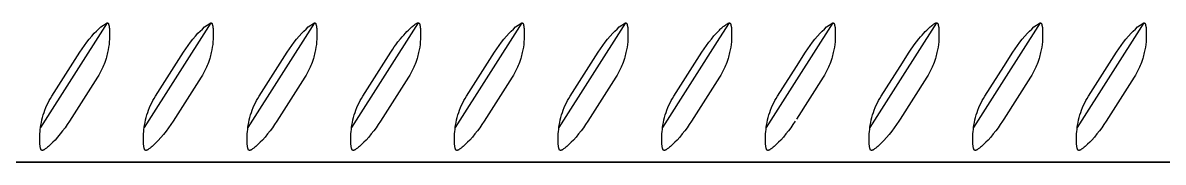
# Model space of a CAD drawing. Header units: millimetres. Extents: x 0 to 1192, y -689 to 404.
# Drawn here: x 831.2 to 952.2, y 185 to 199.8 of the extents above; entities that cross this region are included whole.
import ezdxf

# ---------------------------------------------------------------- set-up
doc = ezdxf.new("R2010")
doc.units = ezdxf.units.MM
doc.layers.add('Blocks', color=7, linetype='Continuous')
doc.layers.add('Blocks$Inner', color=7, linetype='Continuous', lineweight=25, true_color=0x007f00)
doc.layers.add('Blocks$Outline', color=7, linetype='Continuous', lineweight=35, true_color=0xff3f3f)

# ---------------------------------------------------------------- blocks, each defined once
blk = doc.blocks.new('Rebar Side Table Side')
at = {"layer": 'Blocks$Inner'}
for points in [[(119.8, 199.77), (112.73, 188.68), (112.77, 188.95), (112.82, 189.22), (112.88, 189.49), (112.95, 189.76), (113.02, 190.02), (113.11, 190.28), (113.2, 190.54), (113.3, 190.79), (113.41, 191.04), (113.53, 191.29), (113.66, 191.53), (113.79, 191.77), (113.93, 192), (116.91, 196.67), (117.14, 197.02), (117.38, 197.37), (117.63, 197.71), (117.89, 198.03), (118.16, 198.36), (118.44, 198.67), (118.66, 198.9), (118.9, 199.12), (119.13, 199.34), (119.8, 199.77), (119.8, 199.77), (119.81, 199.77), (119.81, 199.77), (119.81, 199.77), (119.82, 199.77), (119.82, 199.77), (119.83, 199.77), (119.83, 199.77), (119.83, 199.77), (119.84, 199.77), (119.84, 199.77), (119.84, 199.77), (119.85, 199.77), (119.85, 199.77), (119.85, 199.76), (119.86, 199.76), (119.86, 199.76), (119.86, 199.76), (119.86, 199.76), (119.87, 199.76), (119.87, 199.76), (119.87, 199.75), (119.88, 199.75), (119.88, 199.75), (119.88, 199.75), (119.89, 199.74), (119.89, 199.74), (119.89, 199.74), (119.9, 199.74), (119.9, 199.73), (119.9, 199.73), (119.9, 199.73), (119.91, 199.72), (119.91, 199.72), (119.91, 199.72), (119.91, 199.71), (119.92, 199.71), (119.92, 199.7), (119.92, 199.7), (119.93, 199.7), (119.93, 199.69), (119.93, 199.68), (119.94, 199.67), (119.94, 199.66), (119.95, 199.65), (119.95, 199.64), (119.96, 199.63), (119.96, 199.62), (119.96, 199.6), (119.97, 199.58), (119.98, 199.55), (119.99, 199.51), (120, 199.46), (120.01, 199.42), (120.01, 199.37), (120.03, 199.28), (120.04, 199.18), (120.05, 199.08), (120.05, 198.97), (120.06, 198.76), (120.06, 198.53), (120.06, 198.29), (120.05, 198.04), (120.03, 197.77), (120, 197.49), (119.96, 197.21), (119.91, 196.91), (119.85, 196.62), (119.81, 196.46), (119.77, 196.31), (119.73, 196.15), (119.68, 196), (119.62, 195.79), (119.54, 195.58), (119.47, 195.39), (119.41, 195.24), (119.35, 195.09), (119.28, 194.94), (119.21, 194.8), (119.14, 194.66), (119.07, 194.52), (118.99, 194.38), (118.91, 194.24), (118.78, 194.03), (115.8, 189.36), (115.57, 189.01), (115.33, 188.66), (115.08, 188.33), (114.82, 188), (114.55, 187.68), (114.27, 187.36), (114.05, 187.13), (113.82, 186.91), (113.58, 186.69), (113.47, 186.6), (113.36, 186.51), (113.29, 186.46), (113.23, 186.41), (113.17, 186.37), (113.14, 186.35), (113.12, 186.33), (113.09, 186.32), (113.07, 186.31), (113.05, 186.3), (113.03, 186.29), (113.02, 186.28), (113.01, 186.28), (113, 186.28), (112.99, 186.27), (112.99, 186.27), (112.98, 186.27), (112.97, 186.26), (112.96, 186.26), (112.95, 186.26), (112.95, 186.26), (112.94, 186.26), (112.93, 186.26), (112.93, 186.26), (112.92, 186.26), (112.92, 186.26), (112.92, 186.26), (112.91, 186.26), (112.91, 186.26), (112.91, 186.26), (112.9, 186.26), (112.9, 186.26), (112.89, 186.26), (112.89, 186.26), (112.89, 186.26), (112.88, 186.26), (112.88, 186.26), (112.88, 186.26), (112.87, 186.26), (112.87, 186.26), (112.87, 186.26), (112.86, 186.26), (112.86, 186.26), (112.86, 186.27), (112.86, 186.27), (112.85, 186.27), (112.85, 186.27), (112.85, 186.27), (112.84, 186.27), (112.84, 186.27), (112.84, 186.28), (112.84, 186.28), (112.83, 186.28), (112.83, 186.28), (112.83, 186.29), (112.82, 186.29), (112.82, 186.29), (112.82, 186.29), (112.82, 186.3), (112.81, 186.3), (112.81, 186.3), (112.81, 186.3), (112.81, 186.31), (112.8, 186.31), (112.8, 186.31), (112.8, 186.32), (112.79, 186.32), (112.79, 186.33), (112.79, 186.33), (112.79, 186.33), (112.78, 186.34), (112.78, 186.35), (112.77, 186.36), (112.77, 186.37), (112.77, 186.38), (112.76, 186.39), (112.76, 186.4), (112.75, 186.41), (112.75, 186.42), (112.75, 186.43), (112.74, 186.46), (112.73, 186.48), (112.72, 186.51), (112.72, 186.54), (112.7, 186.61), (112.69, 186.69), (112.68, 186.77), (112.67, 186.85), (112.66, 187.06), (112.65, 187.27), (112.65, 187.5), (112.65, 187.74), (112.66, 188), (112.68, 188.26), (112.71, 188.47), (112.73, 188.68)], [(130.8, 199.77), (130.8, 199.77), (130.81, 199.77), (130.81, 199.77), (130.81, 199.77), (130.82, 199.77), (130.82, 199.77), (130.83, 199.77), (130.83, 199.77), (130.83, 199.77), (130.84, 199.77), (130.84, 199.77), (130.84, 199.77), (130.85, 199.77), (130.85, 199.77), (130.85, 199.76), (130.86, 199.76), (130.86, 199.76), (130.86, 199.76), (130.86, 199.76), (130.87, 199.76), (130.87, 199.76), (130.87, 199.75), (130.88, 199.75), (130.88, 199.75), (130.88, 199.75), (130.89, 199.74), (130.89, 199.74), (130.89, 199.74), (130.9, 199.74), (130.9, 199.73), (130.9, 199.73), (130.9, 199.73), (130.91, 199.72), (130.91, 199.72), (130.91, 199.72), (130.91, 199.71), (130.92, 199.71), (130.92, 199.7), (130.92, 199.7), (130.93, 199.7), (130.93, 199.69), (130.93, 199.68), (130.94, 199.67), (130.94, 199.66), (130.95, 199.65), (130.95, 199.64), (130.96, 199.63), (130.96, 199.62), (130.96, 199.6), (130.97, 199.58), (130.98, 199.55), (130.99, 199.51), (131, 199.46), (131.01, 199.42), (131.01, 199.37), (131.03, 199.28), (131.04, 199.18), (131.05, 199.08), (131.05, 198.97), (131.06, 198.76), (131.06, 198.53), (131.06, 198.29), (131.05, 198.04), (131.03, 197.77), (131, 197.49), (130.96, 197.21), (130.91, 196.91), (130.85, 196.62), (130.81, 196.46), (130.77, 196.31), (130.73, 196.15), (130.68, 196), (130.62, 195.79), (130.54, 195.58), (130.47, 195.39), (130.41, 195.24), (130.35, 195.09), (130.28, 194.94), (130.21, 194.8), (130.14, 194.66), (130.07, 194.52), (129.99, 194.38), (129.91, 194.24), (129.78, 194.03), (126.8, 189.36), (126.57, 188.99), (126.32, 188.64), (126.06, 188.29), (125.78, 187.95), (125.5, 187.62), (125.2, 187.3), (124.9, 186.99), (124.58, 186.69), (124.47, 186.6), (124.36, 186.51), (124.29, 186.46), (124.23, 186.41), (124.17, 186.37), (124.14, 186.35), (124.12, 186.33), (124.09, 186.32), (124.07, 186.31), (124.05, 186.3), (124.03, 186.29), (124.02, 186.28), (124.01, 186.28), (124, 186.28), (123.99, 186.27), (123.99, 186.27), (123.98, 186.27), (123.97, 186.26), (123.96, 186.26), (123.95, 186.26), (123.95, 186.26), (123.94, 186.26), (123.93, 186.26), (123.93, 186.26), (123.92, 186.26), (123.92, 186.26), (123.92, 186.26), (123.91, 186.26), (123.91, 186.26), (123.91, 186.26), (123.9, 186.26), (123.9, 186.26), (123.89, 186.26), (123.89, 186.26), (123.89, 186.26), (123.88, 186.26), (123.88, 186.26), (123.88, 186.26), (123.87, 186.26), (123.87, 186.26), (123.87, 186.26), (123.86, 186.26), (123.86, 186.26), (123.86, 186.27), (123.86, 186.27), (123.85, 186.27), (123.85, 186.27), (123.85, 186.27), (123.84, 186.27), (123.84, 186.27), (123.84, 186.28), (123.84, 186.28), (123.83, 186.28), (123.83, 186.28), (123.83, 186.29), (123.82, 186.29), (123.82, 186.29), (123.82, 186.29), (123.82, 186.3), (123.81, 186.3), (123.81, 186.3), (123.81, 186.3), (123.81, 186.31), (123.8, 186.31), (123.8, 186.31), (123.8, 186.32), (123.79, 186.32), (123.79, 186.33), (123.79, 186.33), (123.79, 186.33), (123.78, 186.34), (123.78, 186.35), (123.77, 186.36), (123.77, 186.37), (123.77, 186.38), (123.76, 186.39), (123.76, 186.4), (123.75, 186.41), (123.75, 186.42), (123.75, 186.43), (123.74, 186.46), (123.73, 186.48), (123.72, 186.51), (123.72, 186.54), (123.7, 186.61), (123.69, 186.69), (123.68, 186.77), (123.67, 186.85), (123.66, 187.06), (123.65, 187.27), (123.65, 187.5), (123.65, 187.74), (123.66, 188), (123.68, 188.26), (123.71, 188.47), (123.73, 188.68)], [(141.8, 199.77), (134.73, 188.68), (134.77, 188.95), (134.82, 189.22), (134.88, 189.49), (134.95, 189.76), (135.02, 190.02), (135.11, 190.28), (135.2, 190.54), (135.3, 190.79), (135.41, 191.04), (135.53, 191.29), (135.66, 191.53), (135.79, 191.77), (135.93, 192), (138.91, 196.67), (139.14, 197.02), (139.38, 197.37), (139.63, 197.71), (139.89, 198.03), (140.16, 198.36), (140.44, 198.67), (140.66, 198.9), (140.9, 199.12), (141.13, 199.34), (141.8, 199.77), (141.8, 199.77), (141.81, 199.77), (141.81, 199.77), (141.81, 199.77), (141.82, 199.77), (141.82, 199.77), (141.83, 199.77), (141.83, 199.77), (141.83, 199.77), (141.84, 199.77), (141.84, 199.77), (141.84, 199.77), (141.85, 199.77), (141.85, 199.77), (141.85, 199.76), (141.86, 199.76), (141.86, 199.76), (141.86, 199.76), (141.86, 199.76), (141.87, 199.76), (141.87, 199.76), (141.87, 199.75), (141.88, 199.75), (141.88, 199.75), (141.88, 199.75), (141.89, 199.74), (141.89, 199.74), (141.89, 199.74), (141.9, 199.74), (141.9, 199.73), (141.9, 199.73), (141.9, 199.73), (141.91, 199.72), (141.91, 199.72), (141.91, 199.72), (141.91, 199.71), (141.92, 199.71), (141.92, 199.7), (141.92, 199.7), (141.93, 199.7), (141.93, 199.69), (141.93, 199.68), (141.94, 199.67), (141.94, 199.66), (141.95, 199.65), (141.95, 199.64), (141.96, 199.63), (141.96, 199.62), (141.96, 199.6), (141.97, 199.58), (141.98, 199.55), (141.99, 199.51), (142, 199.46), (142.01, 199.42), (142.01, 199.37), (142.03, 199.28), (142.04, 199.18), (142.05, 199.08), (142.05, 198.97), (142.06, 198.76), (142.06, 198.53), (142.06, 198.29), (142.05, 198.04), (142.03, 197.77), (142, 197.49), (141.96, 197.21), (141.91, 196.91), (141.85, 196.62), (141.81, 196.46), (141.77, 196.31), (141.73, 196.15), (141.68, 196), (141.62, 195.79), (141.54, 195.58), (141.47, 195.39), (141.41, 195.24), (141.35, 195.09), (141.28, 194.94), (141.21, 194.8), (141.14, 194.66), (141.07, 194.52), (140.99, 194.38), (140.91, 194.24), (140.78, 194.03), (137.8, 189.36), (137.57, 189.01), (137.33, 188.66), (137.08, 188.33), (136.82, 188), (136.55, 187.68), (136.27, 187.36), (136.05, 187.13), (135.82, 186.91), (135.58, 186.69), (135.47, 186.6), (135.36, 186.51), (135.29, 186.46), (135.23, 186.41), (135.17, 186.37), (135.14, 186.35), (135.12, 186.33), (135.09, 186.32), (135.07, 186.31), (135.05, 186.3), (135.03, 186.29), (135.02, 186.28), (135.01, 186.28), (135, 186.28), (134.99, 186.27), (134.99, 186.27), (134.98, 186.27), (134.97, 186.26), (134.96, 186.26), (134.95, 186.26), (134.95, 186.26), (134.94, 186.26), (134.93, 186.26), (134.93, 186.26), (134.92, 186.26), (134.92, 186.26), (134.92, 186.26), (134.91, 186.26), (134.91, 186.26), (134.91, 186.26), (134.9, 186.26), (134.9, 186.26), (134.89, 186.26), (134.89, 186.26), (134.89, 186.26), (134.88, 186.26), (134.88, 186.26), (134.88, 186.26), (134.87, 186.26), (134.87, 186.26), (134.87, 186.26), (134.86, 186.26), (134.86, 186.26), (134.86, 186.27), (134.86, 186.27), (134.85, 186.27), (134.85, 186.27), (134.85, 186.27), (134.84, 186.27), (134.84, 186.27), (134.84, 186.28), (134.84, 186.28), (134.83, 186.28), (134.83, 186.28), (134.83, 186.29), (134.82, 186.29), (134.82, 186.29), (134.82, 186.29), (134.82, 186.3), (134.81, 186.3), (134.81, 186.3), (134.81, 186.3), (134.81, 186.31), (134.8, 186.31), (134.8, 186.31), (134.8, 186.32), (134.79, 186.32), (134.79, 186.33), (134.79, 186.33), (134.79, 186.33), (134.78, 186.34), (134.78, 186.35), (134.77, 186.36), (134.77, 186.37), (134.77, 186.38), (134.76, 186.39), (134.76, 186.4), (134.75, 186.41), (134.75, 186.42), (134.75, 186.43), (134.74, 186.46), (134.73, 186.48), (134.72, 186.51), (134.72, 186.54), (134.7, 186.61), (134.69, 186.69), (134.68, 186.77), (134.67, 186.85), (134.66, 187.06), (134.65, 187.27), (134.65, 187.5), (134.65, 187.74), (134.66, 188), (134.68, 188.26), (134.71, 188.47), (134.73, 188.68)], [(152.8, 199.77), (152.8, 199.77), (152.81, 199.77), (152.81, 199.77), (152.81, 199.77), (152.82, 199.77), (152.82, 199.77), (152.83, 199.77), (152.83, 199.77), (152.83, 199.77), (152.84, 199.77), (152.84, 199.77), (152.84, 199.77), (152.85, 199.77), (152.85, 199.77), (152.85, 199.76), (152.86, 199.76), (152.86, 199.76), (152.86, 199.76), (152.86, 199.76), (152.87, 199.76), (152.87, 199.76), (152.87, 199.75), (152.88, 199.75), (152.88, 199.75), (152.88, 199.75), (152.89, 199.74), (152.89, 199.74), (152.89, 199.74), (152.9, 199.74), (152.9, 199.73), (152.9, 199.73), (152.9, 199.73), (152.91, 199.72), (152.91, 199.72), (152.91, 199.72), (152.91, 199.71), (152.92, 199.71), (152.92, 199.7), (152.92, 199.7), (152.93, 199.7), (152.93, 199.69), (152.93, 199.68), (152.94, 199.67), (152.94, 199.66), (152.95, 199.65), (152.95, 199.64), (152.96, 199.63), (152.96, 199.62), (152.96, 199.6), (152.97, 199.58), (152.98, 199.55), (152.99, 199.51), (153, 199.46), (153.01, 199.42), (153.01, 199.37), (153.03, 199.28), (153.04, 199.18), (153.05, 199.08), (153.05, 198.97), (153.06, 198.76), (153.06, 198.53), (153.06, 198.29), (153.05, 198.04), (153.03, 197.77), (153, 197.49), (152.96, 197.21), (152.91, 196.91), (152.85, 196.62), (152.81, 196.46), (152.77, 196.31), (152.73, 196.15), (152.68, 196), (152.62, 195.79), (152.54, 195.58), (152.47, 195.39), (152.41, 195.24), (152.35, 195.09), (152.28, 194.94), (152.21, 194.8), (152.14, 194.66), (152.07, 194.52), (151.99, 194.38), (151.91, 194.24), (151.78, 194.03), (148.8, 189.36), (148.57, 189.01), (148.33, 188.66), (148.08, 188.33), (147.82, 188), (147.55, 187.68), (147.27, 187.36), (147.05, 187.13), (146.82, 186.91), (146.58, 186.69), (146.47, 186.6), (146.36, 186.51), (146.29, 186.46), (146.23, 186.41), (146.17, 186.37), (146.14, 186.35), (146.12, 186.33), (146.09, 186.32), (146.07, 186.31), (146.05, 186.3), (146.03, 186.29), (146.02, 186.28), (146.01, 186.28), (146, 186.28), (145.99, 186.27), (145.99, 186.27), (145.98, 186.27), (145.97, 186.26), (145.96, 186.26), (145.95, 186.26), (145.95, 186.26), (145.94, 186.26), (145.93, 186.26), (145.93, 186.26), (145.92, 186.26), (145.92, 186.26), (145.92, 186.26), (145.91, 186.26), (145.91, 186.26), (145.91, 186.26), (145.9, 186.26), (145.9, 186.26), (145.89, 186.26), (145.89, 186.26), (145.89, 186.26), (145.88, 186.26), (145.88, 186.26), (145.88, 186.26), (145.87, 186.26), (145.87, 186.26), (145.87, 186.26), (145.86, 186.26), (145.86, 186.26), (145.86, 186.27), (145.86, 186.27), (145.85, 186.27), (145.85, 186.27), (145.85, 186.27), (145.84, 186.27), (145.84, 186.27), (145.84, 186.28), (145.84, 186.28), (145.83, 186.28), (145.83, 186.28), (145.83, 186.29), (145.82, 186.29), (145.82, 186.29), (145.82, 186.29), (145.82, 186.3), (145.81, 186.3), (145.81, 186.3), (145.81, 186.3), (145.81, 186.31), (145.8, 186.31), (145.8, 186.31), (145.8, 186.32), (145.79, 186.32), (145.79, 186.33), (145.79, 186.33), (145.79, 186.33), (145.78, 186.34), (145.78, 186.35), (145.77, 186.36), (145.77, 186.37), (145.77, 186.38), (145.76, 186.39), (145.76, 186.4), (145.75, 186.41), (145.75, 186.42), (145.75, 186.43), (145.74, 186.46), (145.73, 186.48), (145.72, 186.51), (145.72, 186.54), (145.7, 186.61), (145.69, 186.69), (145.68, 186.77), (145.67, 186.85), (145.66, 187.06), (145.65, 187.27), (145.65, 187.5), (145.65, 187.74), (145.66, 188), (145.68, 188.26), (145.71, 188.47), (145.73, 188.68)], [(163.8, 199.77), (156.73, 188.68), (156.77, 188.95), (156.82, 189.22), (156.88, 189.49), (156.95, 189.76), (157.02, 190.02), (157.11, 190.28), (157.2, 190.54), (157.3, 190.79), (157.41, 191.04), (157.53, 191.29), (157.66, 191.53), (157.79, 191.77), (157.93, 192), (160.91, 196.67), (161.14, 197.02), (161.38, 197.37), (161.63, 197.71), (161.89, 198.03), (162.16, 198.36), (162.44, 198.67), (162.66, 198.9), (162.9, 199.12), (163.13, 199.34), (163.8, 199.77), (163.8, 199.77), (163.81, 199.77), (163.81, 199.77), (163.81, 199.77), (163.82, 199.77), (163.82, 199.77), (163.83, 199.77), (163.83, 199.77), (163.83, 199.77), (163.84, 199.77), (163.84, 199.77), (163.84, 199.77), (163.85, 199.77), (163.85, 199.77), (163.85, 199.76), (163.86, 199.76), (163.86, 199.76), (163.86, 199.76), (163.86, 199.76), (163.87, 199.76), (163.87, 199.76), (163.87, 199.75), (163.88, 199.75), (163.88, 199.75), (163.88, 199.75), (163.89, 199.74), (163.89, 199.74), (163.89, 199.74), (163.9, 199.74), (163.9, 199.73), (163.9, 199.73), (163.9, 199.73), (163.91, 199.72), (163.91, 199.72), (163.91, 199.72), (163.91, 199.71), (163.92, 199.71), (163.92, 199.7), (163.92, 199.7), (163.93, 199.7), (163.93, 199.69), (163.93, 199.68), (163.94, 199.67), (163.94, 199.66), (163.95, 199.65), (163.95, 199.64), (163.96, 199.63), (163.96, 199.62), (163.96, 199.6), (163.97, 199.58), (163.98, 199.55), (163.99, 199.51), (164, 199.46), (164.01, 199.42), (164.01, 199.37), (164.03, 199.28), (164.04, 199.18), (164.05, 199.08), (164.05, 198.97), (164.06, 198.76), (164.06, 198.53), (164.06, 198.29), (164.05, 198.04), (164.03, 197.77), (164, 197.49), (163.96, 197.21), (163.91, 196.91), (163.85, 196.62), (163.81, 196.46), (163.77, 196.31), (163.73, 196.15), (163.68, 196), (163.62, 195.79), (163.54, 195.58), (163.47, 195.39), (163.41, 195.24), (163.35, 195.09), (163.28, 194.94), (163.21, 194.8), (163.14, 194.66), (163.07, 194.52), (162.99, 194.38), (162.91, 194.24), (162.78, 194.03), (159.8, 189.36), (159.57, 189.01), (159.33, 188.66), (159.08, 188.33), (158.82, 188), (158.55, 187.68), (158.27, 187.36), (158.05, 187.13), (157.82, 186.91), (157.58, 186.69), (157.47, 186.6), (157.36, 186.51), (157.29, 186.46), (157.23, 186.41), (157.17, 186.37), (157.14, 186.35), (157.12, 186.33), (157.09, 186.32), (157.07, 186.31), (157.05, 186.3), (157.03, 186.29), (157.02, 186.28), (157.01, 186.28), (157, 186.28), (156.99, 186.27), (156.99, 186.27), (156.98, 186.27), (156.97, 186.26), (156.96, 186.26), (156.95, 186.26), (156.95, 186.26), (156.94, 186.26), (156.93, 186.26), (156.93, 186.26), (156.92, 186.26), (156.92, 186.26), (156.92, 186.26), (156.91, 186.26), (156.91, 186.26), (156.91, 186.26), (156.9, 186.26), (156.9, 186.26), (156.89, 186.26), (156.89, 186.26), (156.89, 186.26), (156.88, 186.26), (156.88, 186.26), (156.88, 186.26), (156.87, 186.26), (156.87, 186.26), (156.87, 186.26), (156.86, 186.26), (156.86, 186.26), (156.86, 186.27), (156.86, 186.27), (156.85, 186.27), (156.85, 186.27), (156.85, 186.27), (156.84, 186.27), (156.84, 186.27), (156.84, 186.28), (156.84, 186.28), (156.83, 186.28), (156.83, 186.28), (156.83, 186.29), (156.82, 186.29), (156.82, 186.29), (156.82, 186.29), (156.82, 186.3), (156.81, 186.3), (156.81, 186.3), (156.81, 186.3), (156.81, 186.31), (156.8, 186.31), (156.8, 186.31), (156.8, 186.32), (156.79, 186.32), (156.79, 186.33), (156.79, 186.33), (156.79, 186.33), (156.78, 186.34), (156.78, 186.35), (156.77, 186.36), (156.77, 186.37), (156.77, 186.38), (156.76, 186.39), (156.76, 186.4), (156.75, 186.41), (156.75, 186.42), (156.75, 186.43), (156.74, 186.46), (156.73, 186.48), (156.72, 186.51), (156.72, 186.54), (156.7, 186.61), (156.69, 186.69), (156.68, 186.77), (156.67, 186.85), (156.66, 187.06), (156.65, 187.27), (156.65, 187.5), (156.65, 187.74), (156.66, 188), (156.68, 188.26), (156.71, 188.47), (156.73, 188.68)], [(174.8, 199.77), (167.73, 188.68), (167.77, 188.95), (167.82, 189.22), (167.88, 189.49), (167.95, 189.76), (168.02, 190.02), (168.11, 190.28), (168.2, 190.54), (168.3, 190.79), (168.41, 191.04), (168.53, 191.29), (168.66, 191.53), (168.79, 191.77), (168.93, 192), (171.91, 196.67), (172.14, 197.02), (172.38, 197.37), (172.63, 197.71), (172.89, 198.03), (173.16, 198.36), (173.44, 198.67), (173.66, 198.9), (173.9, 199.12), (174.13, 199.34), (174.8, 199.77), (174.8, 199.77), (174.81, 199.77), (174.81, 199.77), (174.81, 199.77), (174.82, 199.77), (174.82, 199.77), (174.83, 199.77), (174.83, 199.77), (174.83, 199.77), (174.84, 199.77), (174.84, 199.77), (174.84, 199.77), (174.85, 199.77), (174.85, 199.77), (174.85, 199.76), (174.86, 199.76), (174.86, 199.76), (174.86, 199.76), (174.86, 199.76), (174.87, 199.76), (174.87, 199.76), (174.87, 199.75), (174.88, 199.75), (174.88, 199.75), (174.88, 199.75), (174.89, 199.74), (174.89, 199.74), (174.89, 199.74), (174.9, 199.74), (174.9, 199.73), (174.9, 199.73), (174.9, 199.73), (174.91, 199.72), (174.91, 199.72), (174.91, 199.72), (174.91, 199.71), (174.92, 199.71), (174.92, 199.7), (174.92, 199.7), (174.93, 199.7), (174.93, 199.69), (174.93, 199.68), (174.94, 199.67), (174.94, 199.66), (174.95, 199.65), (174.95, 199.64), (174.96, 199.63), (174.96, 199.62), (174.96, 199.6), (174.97, 199.58), (174.98, 199.55), (174.99, 199.51), (175, 199.46), (175.01, 199.42), (175.01, 199.37), (175.03, 199.28), (175.04, 199.18), (175.05, 199.08), (175.05, 198.97), (175.06, 198.76), (175.06, 198.53), (175.06, 198.29), (175.05, 198.04), (175.03, 197.77), (175, 197.49), (174.96, 197.21), (174.91, 196.91), (174.85, 196.62), (174.81, 196.46), (174.77, 196.31), (174.73, 196.15), (174.68, 196), (174.62, 195.79), (174.54, 195.58), (174.47, 195.39), (174.41, 195.24), (174.35, 195.09), (174.28, 194.94), (174.21, 194.8), (174.14, 194.66), (174.07, 194.52), (173.99, 194.38), (173.91, 194.24), (173.78, 194.03), (170.8, 189.36), (170.57, 189.01), (170.33, 188.66), (170.08, 188.33), (169.82, 188), (169.55, 187.68), (169.27, 187.36), (169.05, 187.13), (168.82, 186.91), (168.58, 186.69), (168.47, 186.6), (168.36, 186.51), (168.29, 186.46), (168.23, 186.41), (168.17, 186.37), (168.14, 186.35), (168.12, 186.33), (168.09, 186.32), (168.07, 186.31), (168.05, 186.3), (168.03, 186.29), (168.02, 186.28), (168.01, 186.28), (168, 186.28), (167.99, 186.27), (167.99, 186.27), (167.98, 186.27), (167.97, 186.26), (167.96, 186.26), (167.95, 186.26), (167.95, 186.26), (167.94, 186.26), (167.93, 186.26), (167.93, 186.26), (167.92, 186.26), (167.92, 186.26), (167.92, 186.26), (167.91, 186.26), (167.91, 186.26), (167.91, 186.26), (167.9, 186.26), (167.9, 186.26), (167.89, 186.26), (167.89, 186.26), (167.89, 186.26), (167.88, 186.26), (167.88, 186.26), (167.88, 186.26), (167.87, 186.26), (167.87, 186.26), (167.87, 186.26), (167.86, 186.26), (167.86, 186.26), (167.86, 186.27), (167.86, 186.27), (167.85, 186.27), (167.85, 186.27), (167.85, 186.27), (167.84, 186.27), (167.84, 186.27), (167.84, 186.28), (167.84, 186.28), (167.83, 186.28), (167.83, 186.28), (167.83, 186.29), (167.82, 186.29), (167.82, 186.29), (167.82, 186.29), (167.82, 186.3), (167.81, 186.3), (167.81, 186.3), (167.81, 186.3), (167.81, 186.31), (167.8, 186.31), (167.8, 186.31), (167.8, 186.32), (167.79, 186.32), (167.79, 186.33), (167.79, 186.33), (167.79, 186.33), (167.78, 186.34), (167.78, 186.35), (167.77, 186.36), (167.77, 186.37), (167.77, 186.38), (167.76, 186.39), (167.76, 186.4), (167.75, 186.41), (167.75, 186.42), (167.75, 186.43), (167.74, 186.46), (167.73, 186.48), (167.72, 186.51), (167.72, 186.54), (167.7, 186.61), (167.69, 186.69), (167.68, 186.77), (167.67, 186.85), (167.66, 187.06), (167.65, 187.27), (167.65, 187.5), (167.65, 187.74), (167.66, 188), (167.68, 188.26), (167.71, 188.47), (167.73, 188.68)], [(185.8, 199.77), (185.8, 199.77), (185.81, 199.77), (185.81, 199.77), (185.81, 199.77), (185.82, 199.77), (185.82, 199.77), (185.83, 199.77), (185.83, 199.77), (185.83, 199.77), (185.84, 199.77), (185.84, 199.77), (185.84, 199.77), (185.85, 199.77), (185.85, 199.77), (185.85, 199.76), (185.86, 199.76), (185.86, 199.76), (185.86, 199.76), (185.86, 199.76), (185.87, 199.76), (185.87, 199.76), (185.87, 199.75), (185.88, 199.75), (185.88, 199.75), (185.88, 199.75), (185.89, 199.74), (185.89, 199.74), (185.89, 199.74), (185.9, 199.74), (185.9, 199.73), (185.9, 199.73), (185.9, 199.73), (185.91, 199.72), (185.91, 199.72), (185.91, 199.72), (185.91, 199.71), (185.92, 199.71), (185.92, 199.7), (185.92, 199.7), (185.93, 199.7), (185.93, 199.69), (185.93, 199.68), (185.94, 199.67), (185.94, 199.66), (185.95, 199.65), (185.95, 199.64), (185.96, 199.63), (185.96, 199.62), (185.96, 199.6), (185.97, 199.58), (185.98, 199.55), (185.99, 199.51), (186, 199.46), (186.01, 199.42), (186.01, 199.37), (186.03, 199.28), (186.04, 199.18), (186.05, 199.08), (186.05, 198.97), (186.06, 198.76), (186.06, 198.53), (186.06, 198.29), (186.05, 198.04), (186.03, 197.77), (186, 197.49), (185.96, 197.21), (185.91, 196.91), (185.85, 196.62), (185.81, 196.46), (185.77, 196.31), (185.73, 196.15), (185.68, 196), (185.62, 195.79), (185.54, 195.58), (185.47, 195.39), (185.41, 195.24), (185.35, 195.09), (185.28, 194.94), (185.21, 194.8), (185.14, 194.66), (185.07, 194.52), (184.99, 194.38), (184.91, 194.24), (184.78, 194.03), (181.8, 189.36), (181.57, 189.01), (181.33, 188.66), (181.08, 188.33), (180.82, 188), (180.55, 187.68), (180.27, 187.36), (180.05, 187.13), (179.82, 186.91), (179.58, 186.69), (179.47, 186.6), (179.36, 186.51), (179.29, 186.46), (179.23, 186.41), (179.17, 186.37), (179.14, 186.35), (179.12, 186.33), (179.09, 186.32), (179.07, 186.31), (179.05, 186.3), (179.03, 186.29), (179.02, 186.28), (179.01, 186.28), (179, 186.28), (178.99, 186.27), (178.99, 186.27), (178.98, 186.27), (178.97, 186.26), (178.96, 186.26), (178.95, 186.26), (178.95, 186.26), (178.94, 186.26), (178.93, 186.26), (178.93, 186.26), (178.92, 186.26), (178.92, 186.26), (178.92, 186.26), (178.91, 186.26), (178.91, 186.26), (178.91, 186.26), (178.9, 186.26), (178.9, 186.26), (178.89, 186.26), (178.89, 186.26), (178.89, 186.26), (178.88, 186.26), (178.88, 186.26), (178.88, 186.26), (178.87, 186.26), (178.87, 186.26), (178.87, 186.26), (178.86, 186.26), (178.86, 186.26), (178.86, 186.27), (178.86, 186.27), (178.85, 186.27), (178.85, 186.27), (178.85, 186.27), (178.84, 186.27), (178.84, 186.27), (178.84, 186.28), (178.84, 186.28), (178.83, 186.28), (178.83, 186.28), (178.83, 186.29), (178.82, 186.29), (178.82, 186.29), (178.82, 186.29), (178.82, 186.3), (178.81, 186.3), (178.81, 186.3), (178.81, 186.3), (178.81, 186.31), (178.8, 186.31), (178.8, 186.31), (178.8, 186.32), (178.79, 186.32), (178.79, 186.33), (178.79, 186.33), (178.79, 186.33), (178.78, 186.34), (178.78, 186.35), (178.77, 186.36), (178.77, 186.37), (178.77, 186.38), (178.76, 186.39), (178.76, 186.4), (178.75, 186.41), (178.75, 186.42), (178.75, 186.43), (178.74, 186.46), (178.73, 186.48), (178.72, 186.51), (178.72, 186.54), (178.7, 186.61), (178.69, 186.69), (178.68, 186.77), (178.67, 186.85), (178.66, 187.06), (178.65, 187.27), (178.65, 187.5), (178.65, 187.74), (178.66, 188), (178.68, 188.26), (178.71, 188.47), (178.73, 188.68)], [(192.8, 189.36), (192.57, 189.01), (192.33, 188.66), (192.08, 188.33), (191.82, 188), (191.55, 187.68), (191.27, 187.36), (191.05, 187.13), (190.82, 186.91), (190.58, 186.69), (190.47, 186.6), (190.36, 186.51), (190.29, 186.46), (190.23, 186.41), (190.17, 186.37), (190.14, 186.35), (190.12, 186.33), (190.09, 186.32), (190.07, 186.31), (190.05, 186.3), (190.03, 186.29), (190.02, 186.28), (190.01, 186.28), (190, 186.28), (189.99, 186.27), (189.99, 186.27), (189.98, 186.27), (189.97, 186.26), (189.96, 186.26), (189.95, 186.26), (189.95, 186.26), (189.94, 186.26), (189.93, 186.26), (189.93, 186.26), (189.92, 186.26), (189.92, 186.26), (189.92, 186.26), (189.91, 186.26), (189.91, 186.26), (189.91, 186.26), (189.9, 186.26), (189.9, 186.26), (189.89, 186.26), (189.89, 186.26), (189.89, 186.26), (189.88, 186.26), (189.88, 186.26), (189.88, 186.26), (189.87, 186.26), (189.87, 186.26), (189.87, 186.26), (189.86, 186.26), (189.86, 186.26), (189.86, 186.27), (189.86, 186.27), (189.85, 186.27), (189.85, 186.27), (189.85, 186.27), (189.84, 186.27), (189.84, 186.27), (189.84, 186.28), (189.84, 186.28), (189.83, 186.28), (189.83, 186.28), (189.83, 186.29), (189.82, 186.29), (189.82, 186.29), (189.82, 186.29), (189.82, 186.3), (189.81, 186.3), (189.81, 186.3), (189.81, 186.3), (189.81, 186.31), (189.8, 186.31), (189.8, 186.31), (189.8, 186.32), (189.79, 186.32), (189.79, 186.33), (189.79, 186.33), (189.79, 186.33), (189.78, 186.34), (189.78, 186.35), (189.77, 186.36), (189.77, 186.37), (189.77, 186.38), (189.76, 186.39), (189.76, 186.4), (189.75, 186.41), (189.75, 186.42), (189.75, 186.43), (189.74, 186.46), (189.73, 186.48), (189.72, 186.51), (189.72, 186.54), (189.7, 186.61), (189.69, 186.69), (189.68, 186.77), (189.67, 186.85), (189.66, 187.06), (189.65, 187.27), (189.65, 187.5), (189.65, 187.74), (189.66, 188), (189.68, 188.26), (189.71, 188.47), (189.73, 188.68), (189.77, 188.95), (189.82, 189.22), (189.88, 189.49), (189.95, 189.76), (190.02, 190.02), (190.11, 190.28), (190.2, 190.54), (190.3, 190.79), (190.41, 191.04), (190.53, 191.29), (190.66, 191.53), (190.79, 191.77), (190.93, 192), (192.95, 195.16), (193.91, 196.67), (194.14, 197.02), (194.38, 197.37), (194.63, 197.71), (194.89, 198.03), (195.16, 198.36), (195.44, 198.67), (195.66, 198.9), (195.9, 199.12), (196.13, 199.34), (196.8, 199.77), (192.95, 193.73), (189.73, 188.68)], [(196.8, 199.77), (196.8, 199.77), (196.81, 199.77), (196.81, 199.77), (196.81, 199.77), (196.82, 199.77), (196.82, 199.77), (196.83, 199.77), (196.83, 199.77), (196.83, 199.77), (196.84, 199.77), (196.84, 199.77), (196.84, 199.77), (196.85, 199.77), (196.85, 199.77), (196.85, 199.76), (196.86, 199.76), (196.86, 199.76), (196.86, 199.76), (196.86, 199.76), (196.87, 199.76), (196.87, 199.76), (196.87, 199.75), (196.88, 199.75), (196.88, 199.75), (196.88, 199.75), (196.89, 199.74), (196.89, 199.74), (196.89, 199.74), (196.9, 199.74), (196.9, 199.73), (196.9, 199.73), (196.9, 199.73), (196.91, 199.72), (196.91, 199.72), (196.91, 199.72), (196.91, 199.71), (196.92, 199.71), (196.92, 199.7), (196.92, 199.7), (196.93, 199.7), (196.93, 199.69), (196.93, 199.68), (196.94, 199.67), (196.94, 199.66), (196.95, 199.65), (196.95, 199.64), (196.96, 199.63), (196.96, 199.62), (196.96, 199.6), (196.97, 199.58), (196.98, 199.55), (196.99, 199.51), (197, 199.46), (197.01, 199.42), (197.01, 199.37), (197.03, 199.28), (197.04, 199.18), (197.05, 199.08), (197.05, 198.97), (197.06, 198.76), (197.06, 198.53), (197.06, 198.29), (197.05, 198.04), (197.03, 197.77), (197, 197.49), (196.96, 197.21), (196.91, 196.91), (196.85, 196.62), (196.81, 196.46), (196.77, 196.31), (196.73, 196.15), (196.68, 196), (196.62, 195.79), (196.54, 195.58), (196.47, 195.39), (196.41, 195.24), (196.35, 195.09), (196.28, 194.94), (196.21, 194.8), (196.14, 194.66), (196.07, 194.52), (195.99, 194.38), (195.91, 194.24), (195.78, 194.03), (192.95, 189.58)], [(207.8, 199.77), (203.95, 193.73), (200.73, 188.68), (200.77, 188.95), (200.82, 189.22), (200.88, 189.49), (200.95, 189.76), (201.02, 190.02), (201.11, 190.28), (201.2, 190.54), (201.3, 190.79), (201.41, 191.04), (201.53, 191.29), (201.66, 191.53), (201.79, 191.77), (201.93, 192), (203.95, 195.16), (204.91, 196.67), (205.11, 196.99), (205.27, 197.22), (205.43, 197.44), (205.66, 197.75), (205.93, 198.08), (206.1, 198.28), (206.27, 198.48), (206.44, 198.67), (206.61, 198.84), (206.78, 199.01), (206.95, 199.18), (207.13, 199.34), (207.22, 199.41), (207.31, 199.49), (207.4, 199.56), (207.49, 199.62), (207.54, 199.66), (207.56, 199.67), (207.58, 199.69), (207.61, 199.7), (207.63, 199.71), (207.65, 199.73), (207.67, 199.74), (207.69, 199.74), (207.7, 199.75), (207.7, 199.75), (207.71, 199.76), (207.72, 199.76), (207.73, 199.76), (207.74, 199.76), (207.75, 199.77), (207.75, 199.77), (207.76, 199.77), (207.77, 199.77), (207.78, 199.77), (207.78, 199.77), (207.78, 199.77), (207.79, 199.77), (207.79, 199.77), (207.8, 199.77), (207.8, 199.77), (207.8, 199.77), (207.81, 199.77), (207.81, 199.77), (207.81, 199.77), (207.82, 199.77), (207.82, 199.77), (207.83, 199.77), (207.83, 199.77), (207.83, 199.77), (207.84, 199.77), (207.84, 199.77), (207.84, 199.77), (207.85, 199.77), (207.85, 199.77), (207.85, 199.76), (207.86, 199.76), (207.86, 199.76), (207.86, 199.76), (207.86, 199.76), (207.87, 199.76), (207.87, 199.76), (207.87, 199.75), (207.88, 199.75), (207.88, 199.75), (207.88, 199.75), (207.89, 199.74), (207.89, 199.74), (207.89, 199.74), (207.9, 199.74), (207.9, 199.73), (207.9, 199.73), (207.9, 199.73), (207.91, 199.72), (207.91, 199.72), (207.91, 199.72), (207.91, 199.71), (207.92, 199.71), (207.92, 199.7), (207.92, 199.7), (207.93, 199.7), (207.93, 199.69), (207.93, 199.68), (207.94, 199.67), (207.94, 199.66), (207.95, 199.65), (207.95, 199.64), (207.96, 199.63), (207.96, 199.62), (207.96, 199.6), (207.97, 199.58), (207.98, 199.55), (207.99, 199.51), (208, 199.46), (208.01, 199.42), (208.01, 199.37), (208.03, 199.28), (208.04, 199.18), (208.05, 199.08), (208.05, 198.97), (208.06, 198.76), (208.06, 198.53), (208.06, 198.29), (208.05, 198.04), (208.03, 197.77), (208, 197.49), (207.96, 197.21), (207.91, 196.91), (207.85, 196.62), (207.81, 196.46), (207.77, 196.31), (207.73, 196.15), (207.68, 196), (207.62, 195.79), (207.54, 195.58), (207.47, 195.39), (207.41, 195.24), (207.35, 195.09), (207.28, 194.94), (207.21, 194.8), (207.14, 194.66), (207.07, 194.52), (206.99, 194.38), (206.91, 194.24), (206.78, 194.03), (203.95, 189.58), (203.8, 189.36), (203.57, 188.99), (203.32, 188.64), (203.06, 188.29), (202.78, 187.95), (202.5, 187.62), (202.2, 187.3), (201.9, 186.99), (201.58, 186.69), (201.47, 186.6), (201.36, 186.51), (201.29, 186.46), (201.23, 186.41), (201.17, 186.37), (201.14, 186.35), (201.12, 186.33), (201.09, 186.32), (201.07, 186.31), (201.05, 186.3), (201.03, 186.29), (201.02, 186.28), (201.01, 186.28), (201, 186.28), (200.99, 186.27), (200.99, 186.27), (200.98, 186.27), (200.97, 186.26), (200.96, 186.26), (200.95, 186.26), (200.95, 186.26), (200.94, 186.26), (200.93, 186.26), (200.93, 186.26), (200.92, 186.26), (200.92, 186.26), (200.92, 186.26), (200.91, 186.26), (200.91, 186.26), (200.91, 186.26), (200.9, 186.26), (200.9, 186.26), (200.89, 186.26), (200.89, 186.26), (200.89, 186.26), (200.88, 186.26), (200.88, 186.26), (200.88, 186.26), (200.87, 186.26), (200.87, 186.26), (200.87, 186.26), (200.86, 186.26), (200.86, 186.26), (200.86, 186.27), (200.86, 186.27), (200.85, 186.27), (200.85, 186.27), (200.85, 186.27), (200.84, 186.27), (200.84, 186.27), (200.84, 186.28), (200.84, 186.28), (200.83, 186.28), (200.83, 186.28), (200.83, 186.29), (200.82, 186.29), (200.82, 186.29), (200.82, 186.29), (200.82, 186.3), (200.81, 186.3), (200.81, 186.3), (200.81, 186.3), (200.81, 186.31), (200.8, 186.31), (200.8, 186.31), (200.8, 186.32), (200.79, 186.32), (200.79, 186.33), (200.79, 186.33), (200.79, 186.33), (200.78, 186.34), (200.78, 186.35), (200.77, 186.36), (200.77, 186.37), (200.77, 186.38), (200.76, 186.39), (200.76, 186.4), (200.75, 186.41), (200.75, 186.42), (200.75, 186.43), (200.74, 186.46), (200.73, 186.48), (200.72, 186.51), (200.72, 186.54), (200.7, 186.61), (200.69, 186.69), (200.68, 186.77), (200.67, 186.85), (200.66, 187.06), (200.65, 187.27), (200.65, 187.5), (200.65, 187.74), (200.66, 188), (200.68, 188.26), (200.71, 188.47), (200.73, 188.68)], [(218.8, 199.77), (218.8, 199.77), (218.81, 199.77), (218.81, 199.77), (218.81, 199.77), (218.82, 199.77), (218.82, 199.77), (218.83, 199.77), (218.83, 199.77), (218.83, 199.77), (218.84, 199.77), (218.84, 199.77), (218.84, 199.77), (218.85, 199.77), (218.85, 199.77), (218.85, 199.76), (218.86, 199.76), (218.86, 199.76), (218.86, 199.76), (218.86, 199.76), (218.87, 199.76), (218.87, 199.76), (218.87, 199.75), (218.88, 199.75), (218.88, 199.75), (218.88, 199.75), (218.89, 199.74), (218.89, 199.74), (218.89, 199.74), (218.9, 199.74), (218.9, 199.73), (218.9, 199.73), (218.9, 199.73), (218.91, 199.72), (218.91, 199.72), (218.91, 199.72), (218.91, 199.71), (218.92, 199.71), (218.92, 199.7), (218.92, 199.7), (218.93, 199.7), (218.93, 199.69), (218.93, 199.68), (218.94, 199.67), (218.94, 199.66), (218.95, 199.65), (218.95, 199.64), (218.96, 199.63), (218.96, 199.62), (218.96, 199.6), (218.97, 199.58), (218.98, 199.55), (218.99, 199.51), (219, 199.46), (219.01, 199.42), (219.01, 199.37), (219.03, 199.28), (219.04, 199.18), (219.05, 199.08), (219.05, 198.97), (219.06, 198.76), (219.06, 198.53), (219.06, 198.29), (219.05, 198.04), (219.03, 197.77), (219, 197.49), (218.96, 197.21), (218.91, 196.91), (218.85, 196.62), (218.81, 196.46), (218.77, 196.31), (218.73, 196.15), (218.68, 196), (218.62, 195.79), (218.54, 195.58), (218.47, 195.39), (218.41, 195.24), (218.35, 195.09), (218.28, 194.94), (218.21, 194.8), (218.14, 194.66), (218.07, 194.52), (217.99, 194.38), (217.91, 194.24), (217.78, 194.03), (214.95, 189.58), (214.8, 189.36), (214.57, 189.01), (214.33, 188.66), (214.08, 188.33), (213.82, 188), (213.55, 187.68), (213.27, 187.36), (213.05, 187.13), (212.82, 186.91), (212.58, 186.69), (212.47, 186.6), (212.36, 186.51), (212.29, 186.46), (212.23, 186.41), (212.17, 186.37), (212.14, 186.35), (212.12, 186.33), (212.09, 186.32), (212.07, 186.31), (212.05, 186.3), (212.03, 186.29), (212.02, 186.28), (212.01, 186.28), (212, 186.28), (211.99, 186.27), (211.99, 186.27), (211.98, 186.27), (211.97, 186.26), (211.96, 186.26), (211.95, 186.26), (211.95, 186.26), (211.94, 186.26), (211.93, 186.26), (211.93, 186.26), (211.92, 186.26), (211.92, 186.26), (211.92, 186.26), (211.91, 186.26), (211.91, 186.26), (211.91, 186.26), (211.9, 186.26), (211.9, 186.26), (211.89, 186.26), (211.89, 186.26), (211.89, 186.26), (211.88, 186.26), (211.88, 186.26), (211.88, 186.26), (211.87, 186.26), (211.87, 186.26), (211.87, 186.26), (211.86, 186.26), (211.86, 186.26), (211.86, 186.27), (211.86, 186.27), (211.85, 186.27), (211.85, 186.27), (211.85, 186.27), (211.84, 186.27), (211.84, 186.27), (211.84, 186.28), (211.84, 186.28), (211.83, 186.28), (211.83, 186.28), (211.83, 186.29), (211.82, 186.29), (211.82, 186.29), (211.82, 186.29), (211.82, 186.3), (211.81, 186.3), (211.81, 186.3), (211.81, 186.3), (211.81, 186.31), (211.8, 186.31), (211.8, 186.31), (211.8, 186.32), (211.79, 186.32), (211.79, 186.33), (211.79, 186.33), (211.79, 186.33), (211.78, 186.34), (211.78, 186.35), (211.77, 186.36), (211.77, 186.37), (211.77, 186.38), (211.76, 186.39), (211.76, 186.4), (211.75, 186.41), (211.75, 186.42), (211.75, 186.43), (211.74, 186.46), (211.73, 186.48), (211.72, 186.51), (211.72, 186.54), (211.7, 186.61), (211.69, 186.69), (211.68, 186.77), (211.67, 186.85), (211.66, 187.06), (211.65, 187.27), (211.65, 187.5), (211.65, 187.74), (211.66, 188), (211.68, 188.26), (211.71, 188.47), (211.73, 188.68)], [(229.8, 199.77), (222.73, 188.68), (222.77, 188.95), (222.82, 189.22), (222.88, 189.49), (222.95, 189.76), (223.02, 190.02), (223.11, 190.28), (223.2, 190.54), (223.3, 190.79), (223.41, 191.04), (223.53, 191.29), (223.66, 191.53), (223.79, 191.77), (223.93, 192), (226.91, 196.67), (227.14, 197.02), (227.38, 197.37), (227.63, 197.71), (227.89, 198.03), (228.16, 198.36), (228.44, 198.67), (228.66, 198.9), (228.9, 199.12), (229.13, 199.34), (229.8, 199.77), (229.8, 199.77), (229.81, 199.77), (229.81, 199.77), (229.81, 199.77), (229.82, 199.77), (229.82, 199.77), (229.83, 199.77), (229.83, 199.77), (229.83, 199.77), (229.84, 199.77), (229.84, 199.77), (229.84, 199.77), (229.85, 199.77), (229.85, 199.77), (229.85, 199.76), (229.86, 199.76), (229.86, 199.76), (229.86, 199.76), (229.86, 199.76), (229.87, 199.76), (229.87, 199.76), (229.87, 199.75), (229.88, 199.75), (229.88, 199.75), (229.88, 199.75), (229.89, 199.74), (229.89, 199.74), (229.89, 199.74), (229.9, 199.74), (229.9, 199.73), (229.9, 199.73), (229.9, 199.73), (229.91, 199.72), (229.91, 199.72), (229.91, 199.72), (229.91, 199.71), (229.92, 199.71), (229.92, 199.7), (229.92, 199.7), (229.93, 199.7), (229.93, 199.69), (229.93, 199.68), (229.94, 199.67), (229.94, 199.66), (229.95, 199.65), (229.95, 199.64), (229.96, 199.63), (229.96, 199.62), (229.96, 199.6), (229.97, 199.58), (229.98, 199.55), (229.99, 199.51), (230, 199.46), (230.01, 199.42), (230.01, 199.37), (230.03, 199.28), (230.04, 199.18), (230.05, 199.08), (230.05, 198.97), (230.06, 198.76), (230.06, 198.53), (230.06, 198.29), (230.05, 198.04), (230.03, 197.77), (230, 197.49), (229.96, 197.21), (229.91, 196.91), (229.85, 196.62), (229.81, 196.46), (229.77, 196.31), (229.73, 196.15), (229.68, 196), (229.62, 195.79), (229.54, 195.58), (229.47, 195.39), (229.41, 195.24), (229.35, 195.09), (229.28, 194.94), (229.21, 194.8), (229.14, 194.66), (229.07, 194.52), (228.99, 194.38), (228.91, 194.24), (228.78, 194.03), (225.8, 189.36), (225.57, 189.01), (225.33, 188.66), (225.08, 188.33), (224.82, 188), (224.55, 187.68), (224.27, 187.36), (224.05, 187.13), (223.82, 186.91), (223.58, 186.69), (223.47, 186.6), (223.36, 186.51), (223.29, 186.46), (223.23, 186.41), (223.17, 186.37), (223.14, 186.35), (223.12, 186.33), (223.09, 186.32), (223.07, 186.31), (223.05, 186.3), (223.03, 186.29), (223.02, 186.28), (223.01, 186.28), (223, 186.28), (222.99, 186.27), (222.99, 186.27), (222.98, 186.27), (222.97, 186.26), (222.96, 186.26), (222.95, 186.26), (222.95, 186.26), (222.94, 186.26), (222.93, 186.26), (222.93, 186.26), (222.92, 186.26), (222.92, 186.26), (222.92, 186.26), (222.91, 186.26), (222.91, 186.26), (222.91, 186.26), (222.9, 186.26), (222.9, 186.26), (222.89, 186.26), (222.89, 186.26), (222.89, 186.26), (222.88, 186.26), (222.88, 186.26), (222.88, 186.26), (222.87, 186.26), (222.87, 186.26), (222.87, 186.26), (222.86, 186.26), (222.86, 186.26), (222.86, 186.27), (222.86, 186.27), (222.85, 186.27), (222.85, 186.27), (222.85, 186.27), (222.84, 186.27), (222.84, 186.27), (222.84, 186.28), (222.84, 186.28), (222.83, 186.28), (222.83, 186.28), (222.83, 186.29), (222.82, 186.29), (222.82, 186.29), (222.82, 186.29), (222.82, 186.3), (222.81, 186.3), (222.81, 186.3), (222.81, 186.3), (222.81, 186.31), (222.8, 186.31), (222.8, 186.31), (222.8, 186.32), (222.79, 186.32), (222.79, 186.33), (222.79, 186.33), (222.79, 186.33), (222.78, 186.34), (222.78, 186.35), (222.77, 186.36), (222.77, 186.37), (222.77, 186.38), (222.76, 186.39), (222.76, 186.4), (222.75, 186.41), (222.75, 186.42), (222.75, 186.43), (222.74, 186.46), (222.73, 186.48), (222.72, 186.51), (222.72, 186.54), (222.7, 186.61), (222.69, 186.69), (222.68, 186.77), (222.67, 186.85), (222.66, 187.06), (222.65, 187.27), (222.65, 187.5), (222.65, 187.74), (222.66, 188), (222.68, 188.26), (222.71, 188.47), (222.73, 188.68)], [(77.96, 185.02), (180.43, 185.02), (188.59, 185.02), (195.48, 185.02), (199.59, 185.02), (210.59, 185.02), (250.48, 185.02), (254.59, 185.02), (265.59, 185.02), (305.48, 185.02), (393.15, 185.02)]]:
    blk.add_lwpolyline(points, dxfattribs=at)
for points in [[(127.91, 196.67), (128.14, 197.02), (128.38, 197.37), (128.63, 197.71), (128.89, 198.03), (129.16, 198.36), (129.44, 198.67), (129.66, 198.9), (129.9, 199.12), (130.13, 199.34), (130.8, 199.77), (123.73, 188.68), (123.77, 188.95), (123.82, 189.22), (123.88, 189.49), (123.95, 189.76), (124.02, 190.02), (124.11, 190.28), (124.2, 190.54), (124.3, 190.79), (124.41, 191.04), (124.53, 191.29), (124.66, 191.53), (124.79, 191.77), (124.93, 192)], [(149.91, 196.67), (150.11, 196.99), (150.27, 197.22), (150.43, 197.44), (150.66, 197.75), (150.93, 198.08), (151.1, 198.28), (151.27, 198.48), (151.44, 198.67), (151.61, 198.84), (151.78, 199.01), (151.95, 199.18), (152.13, 199.34), (152.22, 199.41), (152.31, 199.49), (152.4, 199.56), (152.49, 199.62), (152.54, 199.66), (152.56, 199.67), (152.58, 199.69), (152.61, 199.7), (152.63, 199.71), (152.65, 199.73), (152.67, 199.74), (152.69, 199.74), (152.7, 199.75), (152.7, 199.75), (152.71, 199.76), (152.72, 199.76), (152.73, 199.76), (152.74, 199.76), (152.75, 199.77), (152.75, 199.77), (152.76, 199.77), (152.77, 199.77), (152.78, 199.77), (152.78, 199.77), (152.78, 199.77), (152.79, 199.77), (152.79, 199.77), (152.8, 199.77), (152.8, 199.77), (145.73, 188.68), (145.77, 188.95), (145.82, 189.22), (145.88, 189.49), (145.95, 189.76), (146.02, 190.02), (146.11, 190.28), (146.2, 190.54), (146.3, 190.79), (146.41, 191.04), (146.53, 191.29), (146.66, 191.53), (146.79, 191.77), (146.93, 192)], [(179.93, 192), (182.91, 196.67), (183.14, 197.03), (183.39, 197.38), (183.64, 197.73), (183.91, 198.06), (184.19, 198.39), (184.48, 198.71), (184.78, 199.01), (184.85, 199.09), (184.93, 199.17), (185.01, 199.24), (185.09, 199.31), (185.17, 199.38), (185.25, 199.44), (185.34, 199.51), (185.43, 199.57), (185.52, 199.62), (185.61, 199.68), (185.7, 199.73), (185.8, 199.77), (184.78, 198.17), (178.73, 188.68), (178.77, 188.95), (178.82, 189.22), (178.88, 189.49), (178.95, 189.76), (179.02, 190.02), (179.11, 190.28), (179.2, 190.54), (179.3, 190.79), (179.41, 191.04), (179.53, 191.29), (179.66, 191.53), (179.79, 191.77)], [(214.95, 195.16), (215.91, 196.67), (216.14, 197.02), (216.38, 197.37), (216.63, 197.71), (216.89, 198.03), (217.16, 198.36), (217.44, 198.67), (217.66, 198.9), (217.9, 199.12), (218.13, 199.34), (218.8, 199.77), (214.95, 193.73), (211.73, 188.68), (211.77, 188.95), (211.82, 189.22), (211.88, 189.49), (211.95, 189.76), (212.02, 190.02), (212.11, 190.28), (212.2, 190.54), (212.3, 190.79), (212.41, 191.04), (212.53, 191.29), (212.66, 191.53), (212.79, 191.77), (212.93, 192)]]:
    blk.add_lwpolyline(points, close=True, dxfattribs=at)
at = {"layer": 'Blocks$Outline'}
blk.add_lwpolyline([(393.15, 185.02), (305.48, 185.02), (265.59, 185.02), (254.59, 185.02), (250.48, 185.02), (210.59, 185.02), (199.59, 185.02), (195.48, 185.02), (188.59, 185.02), (180.43, 185.02), (77.96, 185.02)], dxfattribs=at)

msp = doc.modelspace()

# ---------------------------------------------------------------- block references
at = {"layer": 'Blocks'}
msp.add_blockref('Rebar Side Table Side', (720.39, 0), dxfattribs=at)

doc.saveas('drawing.dxf')
